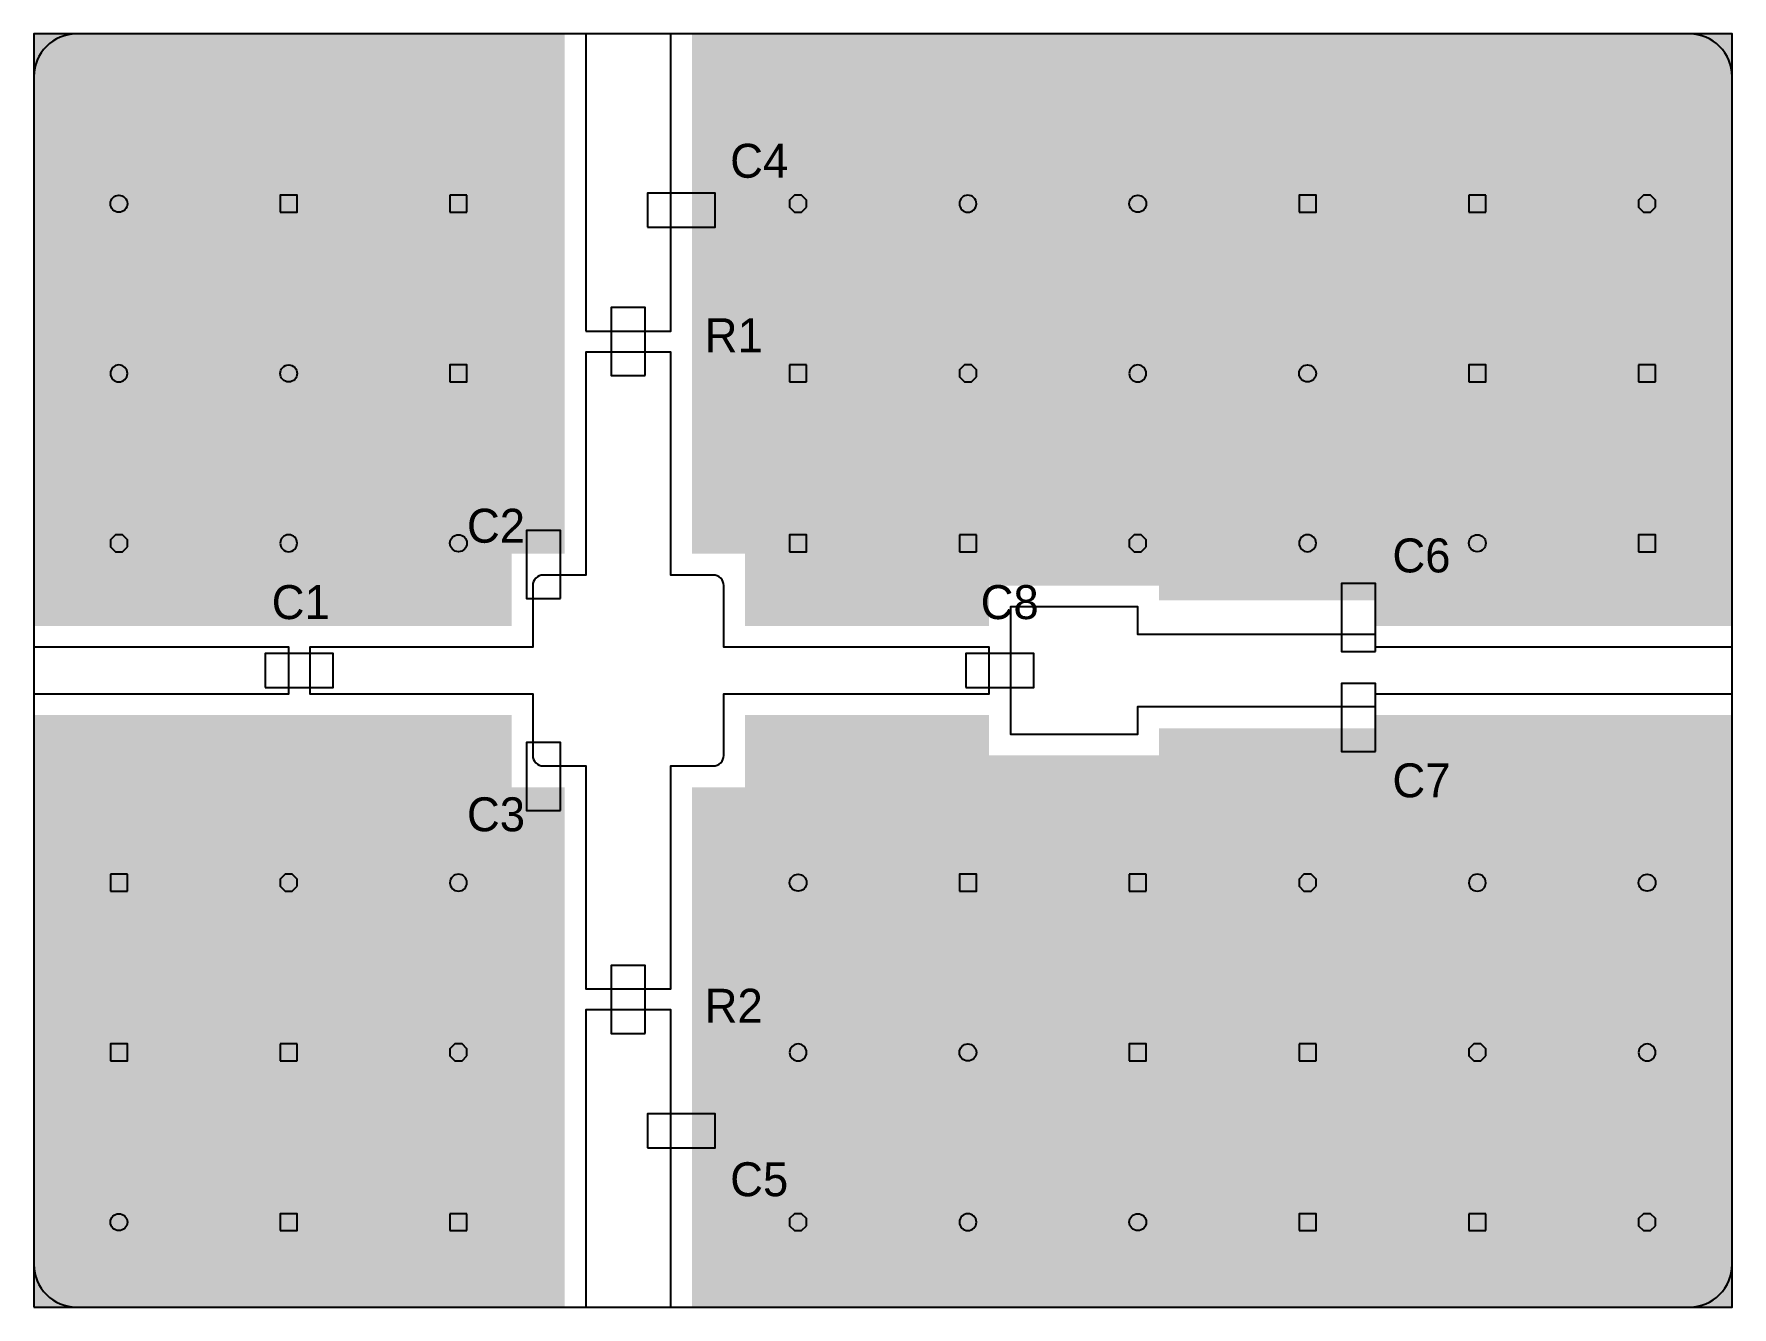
# Model space of a CAD drawing. Header units: millimetres. Extents: x 0 to 40, y 0 to 30.
import ezdxf

# ---------------------------------------------------------------- set-up
doc = ezdxf.new("R2010")
doc.units = ezdxf.units.MM
doc.layers.get('0').update_dxf_attribs({"color": 1, "linetype": 'CONTINUOUS'})
for name, color, linetype in [('BOARD', 6, 'CONTINUOUS'), ('COPPER_BOTTOM', 3, 'CONTINUOUS'), ('COPPER_TOP', 2, 'CONTINUOUS'), ('DRILL', 4, 'CONTINUOUS'), ('SILK_TOP', 5, 'CONTINUOUS')]:
    doc.layers.add(name, color=color, linetype=linetype)

# ---------------------------------------------------------------- blocks, each defined once
blk = doc.blocks.new('DRILL_CIRCLE')
blk.add_circle((0, 0), 0.2)
blk = doc.blocks.new('DRILL_SQUARE')
blk.add_lwpolyline([(-0.2, -0.2), (0.2, -0.2), (0.2, 0.2), (-0.2, 0.2)], close=True)
blk = doc.blocks.new('STITCH_PAIR')
for name, p in [('DRILL_SQUARE', (0, 4)), ('DRILL_CIRCLE', (0, 0))]:
    blk.add_blockref(name, p)
blk = doc.blocks.new('DRILL_SQUARE_LINES')
for p, q in [((0.2, 0.2), (-0.2, 0.2)), ((-0.2, 0.2), (-0.2, -0.2)), ((0.2, -0.2), (0.2, 0.2)), ((-0.2, -0.2), (0.2, -0.2))]:
    blk.add_line(p, q)
blk = doc.blocks.new('DRILL_OCTAGON')
blk.add_lwpolyline([(0.2, -0.083), (0.2, 0.083), (0.083, 0.2), (-0.083, 0.2), (-0.2, 0.083), (-0.2, -0.083), (-0.083, -0.2), (0.083, -0.2)], close=True)
blk = doc.blocks.new('DRILL_BULGE_CIRCLE')
blk.add_lwpolyline([(-0.2, 0, 1), (0.2, 0, 1)], format="xyb", close=True)
blk = doc.blocks.new('BODY_0603')
blk.add_lwpolyline([(-0.8, -0.4), (0.8, -0.4), (0.8, 0.4), (-0.8, 0.4)], close=True)

msp = doc.modelspace()

# ---------------------------------------------------------------- hatches: boundary and pattern name
at = {"layer": 'COPPER_TOP'}
for points in [[(0, 30), (0, 16.05), (11.25, 16.05), (11.25, 17.75), (12.5, 17.75), (12.5, 30)], [(40, 30), (15.5, 30), (15.5, 17.75), (16.75, 17.75), (16.75, 16.05), (22.5, 16.05), (22.5, 17), (26.5, 17), (26.5, 16.65), (31.6, 16.65), (31.6, 16.05), (40, 16.05)], [(0, 0), (12.5, 0), (12.5, 12.25), (11.25, 12.25), (11.25, 13.95), (0, 13.95)], [(15.5, 12.25), (15.5, 0), (40, 0), (40, 13.95), (31.6, 13.95), (31.6, 13.64), (26.5, 13.64), (26.5, 13), (22.5, 13), (22.5, 13.95), (16.75, 13.95), (16.75, 12.25)]]:
    msp.add_hatch(color=256, dxfattribs=at).paths.add_polyline_path(points)

# ---------------------------------------------------------------- linework, layer by layer
at = {"layer": 'BOARD'}
msp.add_lwpolyline([(1, 0), (39, 0, 0.414214), (40, 1), (40, 29, 0.414214), (39, 30), (1, 30, 0.414214), (0, 29), (0, 1, 0.414214)], format="xyb", close=True, dxfattribs=at)
at = {"layer": 'COPPER_BOTTOM'}
msp.add_lwpolyline([(0, 0), (40, 0), (40, 30), (0, 30)], close=True, dxfattribs=at)
at = {"layer": 'COPPER_TOP'}
for points in [[(13, 23), (15, 23), (15, 30), (13, 30)], [(31.6, 14.45), (40, 14.45), (40, 15.55), (31.6, 15.55), (31.6, 15.85), (26, 15.85), (26, 16.5), (23, 16.5), (23, 13.5), (26, 13.5), (26, 14.15), (31.6, 14.15)], [(0, 14.45), (6, 14.45), (6, 15.55), (0, 15.55)], [(13, 0), (15, 0), (15, 7), (13, 7)]]:
    msp.add_lwpolyline(points, close=True, dxfattribs=at)
msp.add_lwpolyline([(16.25, 17, 0.414214), (16, 17.25), (15, 17.25), (15, 22.5), (13, 22.5), (13, 17.25), (12, 17.25, 0.414214), (11.75, 17), (11.75, 15.55), (6.5, 15.55), (6.5, 14.45), (11.75, 14.45), (11.75, 13, 0.414214), (12, 12.75), (13, 12.75), (13, 7.5), (15, 7.5), (15, 12.75), (16, 12.75, 0.414214), (16.25, 13), (16.25, 14.45), (22.5, 14.45), (22.5, 15.55), (16.25, 15.55)], format="xyb", close=True, dxfattribs=at)

# ---------------------------------------------------------------- block references
at = {"layer": 'DRILL'}
for name, p in [('DRILL_CIRCLE', (2, 26)), ('STITCH_PAIR', (6, 22)), ('DRILL_SQUARE_LINES', (10, 26)), ('DRILL_OCTAGON', (18, 26)), ('DRILL_BULGE_CIRCLE', (22, 26)), ('DRILL_CIRCLE', (26, 26)), ('STITCH_PAIR', (30, 22)), ('DRILL_SQUARE_LINES', (34, 26)), ('DRILL_OCTAGON', (38, 26)), ('DRILL_BULGE_CIRCLE', (2, 22)), ('STITCH_PAIR', (10, 18)), ('DRILL_SQUARE_LINES', (18, 22)), ('DRILL_OCTAGON', (22, 22)), ('DRILL_BULGE_CIRCLE', (26, 22)), ('STITCH_PAIR', (34, 18)), ('DRILL_SQUARE_LINES', (38, 22)), ('DRILL_OCTAGON', (2, 18)), ('DRILL_BULGE_CIRCLE', (6, 18)), ('DRILL_SQUARE', (18, 18)), ('DRILL_SQUARE_LINES', (22, 18)), ('DRILL_OCTAGON', (26, 18)), ('DRILL_BULGE_CIRCLE', (30, 18)), ('DRILL_SQUARE', (38, 18)), ('DRILL_SQUARE_LINES', (2, 10)), ('DRILL_OCTAGON', (6, 10)), ('DRILL_BULGE_CIRCLE', (10, 10)), ('DRILL_CIRCLE', (18, 10)), ('STITCH_PAIR', (22, 6)), ('DRILL_SQUARE_LINES', (26, 10)), ('DRILL_OCTAGON', (30, 10)), ('DRILL_BULGE_CIRCLE', (34, 10)), ('DRILL_CIRCLE', (38, 10)), ('STITCH_PAIR', (2, 2)), ('DRILL_SQUARE_LINES', (6, 6)), ('DRILL_OCTAGON', (10, 6)), ('DRILL_BULGE_CIRCLE', (18, 6)), ('STITCH_PAIR', (26, 2)), ('DRILL_SQUARE_LINES', (30, 6)), ('DRILL_OCTAGON', (34, 6)), ('DRILL_BULGE_CIRCLE', (38, 6)), ('DRILL_SQUARE', (6, 2)), ('DRILL_SQUARE_LINES', (10, 2)), ('DRILL_OCTAGON', (18, 2)), ('DRILL_BULGE_CIRCLE', (22, 2)), ('DRILL_SQUARE', (30, 2)), ('DRILL_SQUARE_LINES', (34, 2)), ('DRILL_OCTAGON', (38, 2))]:
    msp.add_blockref(name, p, dxfattribs=at)
at = {"layer": 'SILK_TOP'}
for p in [(15.25, 25.85), (6.25, 15), (22.75, 15), (15.25, 4.15)]:
    msp.add_blockref('BODY_0603', p, dxfattribs=at)
at = {"layer": 'SILK_TOP', "rotation": 90}
for p in [(14, 22.75), (12, 17.5), (31.2, 16.25), (31.2, 13.895), (12, 12.5), (14, 7.25)]:
    msp.add_blockref('BODY_0603', p, dxfattribs=at)

# ---------------------------------------------------------------- texts
at = {"layer": 'SILK_TOP', "char_height": 0.8, "attachment_point": 7}
for s, insert in [('C4', (16.4, 26.6)), ('R1', (15.8, 22.5)), ('C2', (10.2, 18)), ('C6', (32, 17.3)), ('C1', (5.6, 16.2)), ('C8', (22.3, 16.2)), ('C7', (32, 12)), ('C3', (10.2, 11.2)), ('R2', (15.8, 6.7)), ('C5', (16.4, 2.6))]:
    msp.add_mtext(s, dxfattribs=dict(at, insert=insert))

doc.saveas('drawing.dxf')
